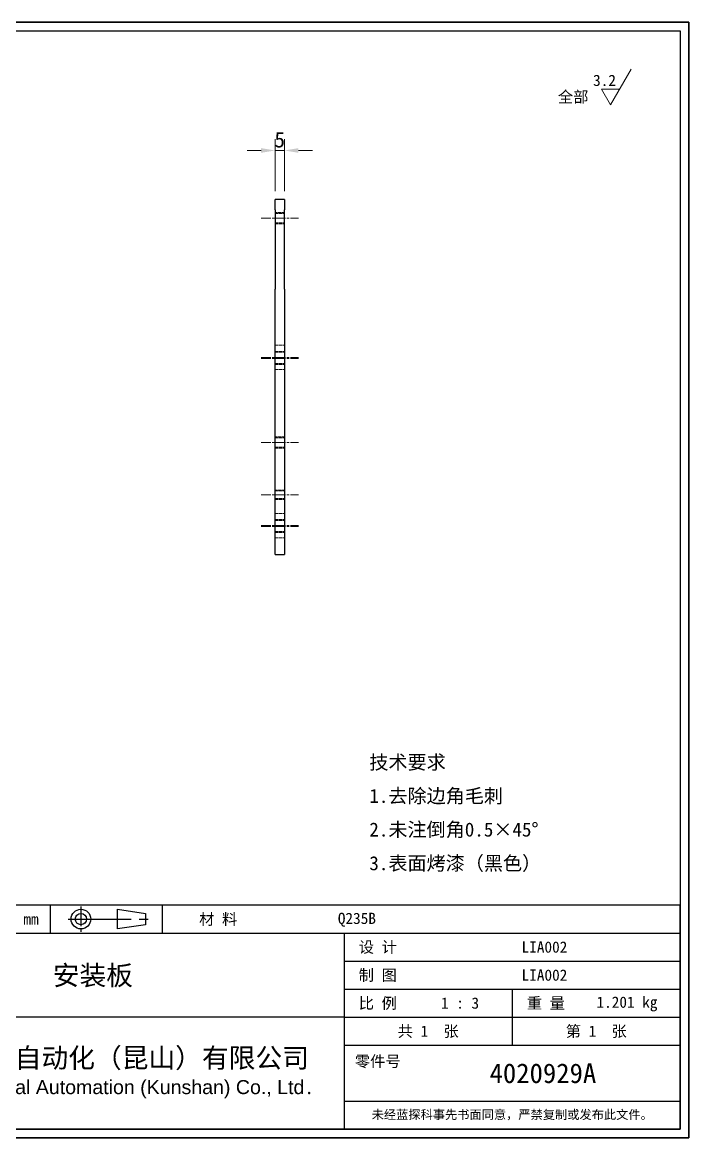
# Model space of a CAD drawing. Header units: millimetres. Extents: x 18 to 875, y 16 to 614.
# Drawn here: x 518 to 875, y 16 to 614 of the extents above; entities that cross this region are included whole.
import ezdxf
from ezdxf.enums import TextEntityAlignment as Align

# ---------------------------------------------------------------- set-up
doc = ezdxf.new("R2010")
doc.units = ezdxf.units.MM
doc.header["$LTSCALE"] = 3
doc.linetypes.add('CHAIN', pattern=[0.3543, 0.2362, -0.0295, 0.0591, -0.0295])
doc.linetypes.add('DASHED', pattern=[0.2067, 0.1654, -0.0413])
for name, color, linetype, lineweight in [('1', 7, 'Continuous', 18), ('可见 (ISO)', 7, 'Continuous', 25), ('图框 (ISO)', 7, 'Continuous', 35), ('标题 (ISO)', 7, 'Continuous', 25)]:
    doc.layers.add(name, color=color, linetype=linetype, lineweight=lineweight)
for name, color, linetype, lineweight, true_color in [('中心线 (ISO)', 1, 'CHAIN', 18, 0xff0000), ('尺寸 (ISO)', 7, 'Continuous', 18, 0x008000), ('符号 (ISO)', 7, 'Continuous', 18, 0x008000), ('隐藏 (ISO)', 5, 'DASHED', 18, 0x0000ff)]:
    doc.layers.add(name, color=color, linetype=linetype, lineweight=lineweight, true_color=true_color)
doc.styles.add('文本样式164', font='SimSun.ttf')
doc.styles.add('文本样式165', font='SimSun.ttf')
doc.styles.add('文本样式74', font='SimSun.ttf')
doc.styles.add('最新国标', font='simfang.ttf')
doc.styles.add('注释文本 (ISO)', font='simfang.ttf')
doc.dimstyles.new('默认 (GB)', dxfattribs={"dimscale": 3, "dimtxt": 2.8, "dimasz": 2.5, "dimexe": 2, "dimexo": 1.5, "dimgap": 0.5, "dimtad": 1, "dimtoh": 1, "dimdsep": 46, "dimtxsty": '最新国标', "dimcen": 0.09, "dimdle": 10, "dimclrd": 256, "dimclre": 256, "dimclrt": 256, "dimaunit": 1, "dimadec": 3, "dimazin": 2, "dimtfac": 0.535714, "dimtmove": 0, "dimatfit": 3, "dimfxl": 0, "dimtolj": 1, "dimtzin": 0, "dimlwd": -1, "dimlwe": -1, "dimarcsym": 0})

# ---------------------------------------------------------------- blocks, each defined once
blk = doc.blocks.new('图框 最新国标')
at = {"layer": '图框 (ISO)'}
for p, q in [((6, 204.5), (291.5, 204.5)), ((291.5, 204.5), (291.5, 5.5)), ((291.5, 5.5), (6, 5.5))]:
    blk.add_line(p, q, dxfattribs=at)
at = {"layer": '图框 (ISO)', "color": 7, "linetype": 'Continuous', "lineweight": 25}
for p, q in [((18, 203), (290, 203)), ((18, 203), (290, 203)), ((290, 203), (290, 7)), ((290, 203), (290, 7)), ((290, 7), (6, 7)), ((290, 7), (18, 7))]:
    blk.add_line(p, q, dxfattribs=at)
at = {"layer": '图框 (ISO)', "style": '文本样式74'}
blk.add_attdef('零件代号_001', (42.68, 200.25), '', height=2.5, rotation=180, dxfattribs=at)
blk = doc.blocks.new('标题栏 最新国标')
at = {"layer": '标题 (ISO)'}
for p, q in [((381.98, -183.84), (196.98, -183.84)), ((196.98, -183.84), (196.98, -223.84)), ((254.48, -183.84), (254.48, -188.84)), ((269.48, -183.84), (269.48, -188.84)), ((281.48, -188.09), (281.48, -184.59)), ((281.48, -184.59), (286.48, -185.34)), ((289.48, -183.84), (289.48, -188.84)), ((381.98, -223.84), (381.98, -183.84)), ((383.48, -183.84), (383.48, -225.34)), ((286.48, -185.34), (286.48, -187.34)), ((196.98, -188.84), (381.98, -188.84)), ((232.98, -188.84), (232.98, -223.84)), ((286.48, -187.34), (281.48, -188.09)), ((321.98, -188.84), (321.98, -223.84)), ((321.98, -193.84), (381.98, -193.84)), ((321.98, -198.84), (381.98, -198.84)), ((351.98, -198.84), (351.98, -208.84)), ((321.98, -203.84), (232.98, -203.84)), ((321.98, -203.84), (381.98, -203.84)), ((321.98, -208.84), (381.98, -208.84)), ((321.98, -218.84), (381.98, -218.84)), ((196.98, -223.84), (381.98, -223.84)), ((383.48, -225.34), (196.98, -225.34))]:
    blk.add_line(p, q, dxfattribs=at)
at = {"layer": '标题 (ISO)', "linetype": 'CHAIN', "ltscale": 5.000333}
blk.add_line((274.98, -184.09), (274.98, -188.59), dxfattribs=at)
at = {"layer": '标题 (ISO)', "linetype": 'CHAIN', "ltscale": 15.834605}
blk.add_line((272.73, -186.34), (286.98, -186.34), dxfattribs=at)
at = {"layer": '标题 (ISO)'}
for radius in [1.75, 1]:
    blk.add_circle((274.98, -186.34), radius, dxfattribs=at)
at = {"layer": '1', "style": '文本样式164'}
for s, p in [('材 料', (299.48, -186.34)), ('UNIT: mm', (261.98, -186.34)), ('设 计', (327.98, -191.34)), ('制 图', (327.98, -196.34)), ('比 例', (327.98, -201.34)), ('重 量', (357.98, -201.34)), ('共 1  张', (336.98, -206.34)), ('第 1  张', (366.98, -206.34))]:
    blk.add_text(s, height=2, dxfattribs=at).set_placement(p, align=Align.MIDDLE_CENTER)
at = {"layer": '标题 (ISO)', "char_height": 2, "style": '注释文本 (ISO)'}
for s, insert, attachment_point, line_spacing_factor in [('{\\fSimSun|b0|i0|c134|p2;\\H0.65x;      未注公差角度及线性公差使用m\\P（GB/T1804-2000），未注形位公差使\\P用K级（GB/T 1184-1996）。\\P—————————————————\\P             6以下    ±0.05 mm\\P     6 ～   30以下    ±0.10 mm\\P    30 ～  120以下    ±0.15 mm\\P   120 ～  400以下    ±0.20 mm\\P   400 ～ 1000以下    ±0.30 mm\\P  1000 ～ 2000以下    ±0.50 mm\\P          2000以上    ±0.80 mm\\P\\H0.38462x;\\P\\H2.6x;           300以下    ±30′\\P   300 ～ 1000以下    ±15′\\P          1000以上    ±5′}', (198.48, -206.34), 4, 1.075116), ('{\\fMicrosoft YaHei|b0|i0|c134|p34;\\H1.75x;蓝探科工业自动化（昆山）有限公司\\P\\fArial|b0|i0|c0|p34;\\H0.71429x;Lantech Industrial Automation (Kunshan) Co., Ltd\\fFangSong|b0|i0|c134|p49;.\\H1.15195x; }', (277.48, -213.84), 5, 0.978695)]:
    blk.add_mtext(s, dxfattribs=dict(at, insert=insert, attachment_point=attachment_point, line_spacing_factor=line_spacing_factor))
at = {"layer": '标题 (ISO)', "attachment_point": 5, "style": '注释文本 (ISO)'}
for s, insert, char_height in [('\\fFangSong|b0|i0;零件号', (327.98, -211.84), 2), ('\\fSimSun|b0|i0;{\\H1.6000;未经蓝探科事先书面同意，严禁复制或发布此文件。}', (351.98, -221.34), 1.6)]:
    blk.add_mtext(s, dxfattribs=dict(at, insert=insert, char_height=char_height))
at = {"layer": '标题 (ISO)'}
for tag, p, height, style in [('材料_001', (320.84, -187.21), 2, '注释文本 (ISO)'), ('设计人_001', (353.65, -192.33), 2, '注释文本 (ISO)'), ('库存编号_001', (269.94, -198.13), 3.5, '文本样式165'), ('设计人_001', (353.65, -197.33), 2, '注释文本 (ISO)'), ('视图比例_001', (339.26, -202.33), 2, '注释文本 (ISO)'), ('质量\\P3;_001', (367.02, -202.16), 2, '注释文本 (ISO)'), ('零件代号_001', (347.93, -215.59), 3.5, '文本样式165')]:
    blk.add_attdef(tag, p, '', height=height, dxfattribs=dict(at, style=style))
blk = doc.blocks.new('*D23')
at = {"layer": 'Defpoints', "color": 0, "transparency": 16777216}
for p in [(657.96, 544.9), (652.96, 518.63), (657.96, 518.63)]:
    blk.add_point(p, dxfattribs=at)
at = {"layer": '尺寸 (ISO)', "color": 116, "true_color": 0x00803f, "transparency": 16777216}
for p, q in [((652.96, 523.13), (652.96, 550.9)), ((657.96, 523.13), (657.96, 550.9)), ((645.46, 544.9), (637.96, 544.9)), ((652.96, 544.9), (657.96, 544.9)), ((665.46, 544.9), (672.96, 544.9))]:
    blk.add_line(p, q, dxfattribs=at)
for points in [[(645.46, 546.15), (645.46, 543.65), (652.96, 544.9)], [(665.46, 546.15), (665.46, 543.65), (657.96, 544.9)]]:
    blk.add_solid(points, dxfattribs=at)
at = {"layer": '尺寸 (ISO)', "transparency": 16777216, "insert": (655.46, 550.64), "char_height": 8.4, "attachment_point": 5, "style": '最新国标'}
blk.add_mtext('\\A1;5', dxfattribs=at)
blk = doc.blocks.new('表面粗糙度标识符号1')
at = {"layer": '符号 (ISO)'}
for p, q in [((277.54, 189.75), (281.24, 196.15)), ((275.93, 192.55), (277.54, 189.75)), ((275.93, 192.55), (279.16, 192.55))]:
    blk.add_line(p, q, dxfattribs=at)
at = {"layer": '符号 (ISO)', "char_height": 2, "attachment_point": 7, "style": '注释文本 (ISO)'}
for s, insert in [('3.2', (274.43, 193.11)), ('全部 ', (268.15, 189.99))]:
    blk.add_mtext(s, dxfattribs=dict(at, insert=insert))

msp = doc.modelspace()

# ---------------------------------------------------------------- linework, layer by layer
at = {"layer": '中心线 (ISO)', "ltscale": 7.407949}
for p, q in [((645.463, 508.634), (665.463, 508.634)), ((645.463, 508.634), (665.463, 508.634)), ((645.463, 434.134), (665.463, 434.134)), ((645.463, 433.634), (665.463, 433.634)), ((645.463, 388.634), (665.463, 388.634)), ((645.463, 360.634), (665.463, 360.634)), ((645.463, 344.134), (665.463, 344.134)), ((645.463, 343.634), (665.463, 343.634))]:
    msp.add_line(p, q, dxfattribs=at)
at = {"layer": '可见 (ISO)'}
for p, q in [((652.963, 513.106), (652.963, 518.634)), ((657.963, 518.634), (652.963, 518.634)), ((657.963, 518.634), (657.963, 513.106)), ((652.963, 513.106), (652.963, 470.746)), ((657.963, 470.746), (657.963, 513.106)), ((652.963, 466.273), (652.963, 470.746)), ((652.963, 338.634), (652.963, 466.273)), ((657.963, 470.746), (657.963, 466.273)), ((657.963, 466.273), (657.963, 338.634)), ((652.963, 328.634), (652.963, 338.634)), ((657.963, 338.634), (657.963, 328.634)), ((652.963, 328.634), (657.963, 328.634))]:
    msp.add_line(p, q, dxfattribs=at)
at = {"layer": '隐藏 (ISO)', "ltscale": 3.174394}
for p, q in [((657.963, 511.634), (652.963, 511.634)), ((652.963, 511.093), (657.963, 511.093)), ((652.963, 506.176), (657.963, 506.176)), ((652.963, 505.634), (657.963, 505.634)), ((652.963, 440.634), (657.963, 440.634)), ((652.963, 437.384), (657.963, 437.384)), ((652.963, 436.884), (657.963, 436.884)), ((652.963, 430.884), (657.963, 430.884)), ((652.963, 430.384), (657.963, 430.384)), ((652.963, 427.634), (657.963, 427.634)), ((657.963, 391.634), (652.963, 391.634)), ((652.963, 391.093), (657.963, 391.093)), ((652.963, 386.176), (657.963, 386.176)), ((652.963, 385.634), (657.963, 385.634)), ((657.963, 363.134), (652.963, 363.134)), ((652.963, 362.701), (657.963, 362.701)), ((652.963, 358.567), (657.963, 358.567)), ((652.963, 358.134), (657.963, 358.134)), ((652.963, 350.634), (657.963, 350.634)), ((652.963, 347.384), (657.963, 347.384)), ((652.963, 346.884), (657.963, 346.884)), ((652.963, 340.884), (657.963, 340.884)), ((652.963, 340.384), (657.963, 340.384)), ((652.963, 337.634), (657.963, 337.634))]:
    msp.add_line(p, q, dxfattribs=at)

# ---------------------------------------------------------------- block references
at = {"xscale": 3, "yscale": 3, "zscale": 3}
msp.add_blockref('图框 最新国标', (0, 0), dxfattribs=at)
ref = msp.add_blockref('标题栏 最新国标', (-275.948, 692.533), dxfattribs=dict(xscale=3, yscale=3, zscale=3))
ref.add_attrib('零件代号_001', '4020929A', (767.849, 45.75), dxfattribs={"layer": '标题 (ISO)', "height": 10.5, "style": '文本样式165'})
ref.add_attrib('库存编号_001', '安装板', (533.887, 98.133), dxfattribs={"layer": '标题 (ISO)', "height": 10.5, "style": '文本样式165'})
ref.add_attrib('质量\\P3;_001', '1.201 kg', (825.12, 86.049), dxfattribs={"layer": '标题 (ISO)', "height": 6, "style": '注释文本 (ISO)'})
ref.add_attrib('视图比例_001', '1 : 3', (741.84, 85.551), dxfattribs={"layer": '标题 (ISO)', "height": 6, "style": '注释文本 (ISO)'})
ref.add_attrib('设计人_001', 'LIA002', (785.006, 115.534), dxfattribs={"layer": '标题 (ISO)', "height": 6, "style": '注释文本 (ISO)'})
ref.add_attrib('设计人_001', 'LIA002', (785.006, 100.534), dxfattribs={"layer": '标题 (ISO)', "height": 6, "style": '注释文本 (ISO)'})
ref.add_attrib('材料_001', 'Q235B', (686.58, 130.894), dxfattribs={"layer": '标题 (ISO)', "height": 6, "style": '注释文本 (ISO)'})
at = {"layer": '符号 (ISO)', "xscale": 3, "yscale": 3, "zscale": 3}
msp.add_blockref('表面粗糙度标识符号1', (0, 0), dxfattribs=at)

# ---------------------------------------------------------------- texts
at = {"layer": '符号 (ISO)', "insert": (703.449, 189.947), "char_height": 7.5, "width": 106.66667, "attachment_point": 4, "line_spacing_factor": 1.441304, "style": '注释文本 (ISO)'}
msp.add_mtext('\\fFangSong|b0|i0;{\\H7.5000;技术要求\\P}\\fFangSong|b0|i0;{\\H7.5000;1.去除边角毛刺\\P}\\fFangSong|b0|i0;{\\H7.5000;2.未注倒角0.5×45°\\P}\\fFangSong|b0|i0;{\\H7.5000;3.表面烤漆（黑色）}', dxfattribs=at)

# ---------------------------------------------------------------- dimensions: what is measured, and where the dimension line sits
at = {"layer": '尺寸 (ISO)', "color": 116, "true_color": 0x00803f}
dim = msp.add_linear_dim(base=(657.963, 544.895), p1=(652.963, 518.634), p2=(657.963, 518.634), angle=180, dimstyle='默认 (GB)', override={"dimgap": 0.5, "dimtoh": 0, "dimdec": 2, "dimtol": 0, "dimlim": 0, "dimtp": 0, "dimtm": 0, "dimtdec": 2, "dimtofl": 1, "dimatfit": 1}, dxfattribs=at)
dim.commit()
dim.dimension.update_dxf_attribs({"geometry": '*D23', "text_midpoint": (655.463, 544.895), "dimtype": 160})

doc.saveas('drawing.dxf')
